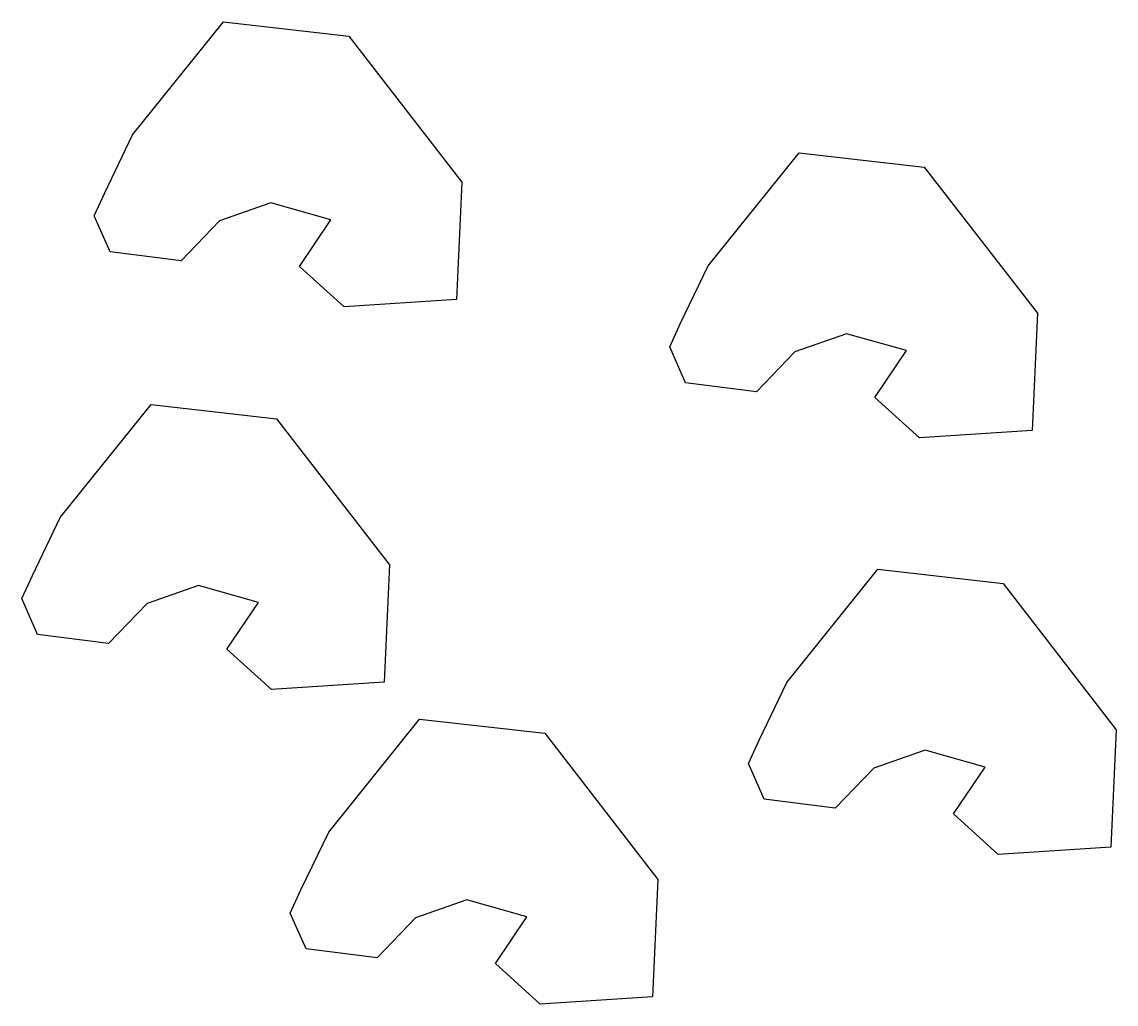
# Model space of a CAD drawing. Header units: millimetres. Extents: x -1532 to 2043, y -643 to 2566.
import ezdxf

# ---------------------------------------------------------------- set-up
doc = ezdxf.new("R2010")
doc.units = ezdxf.units.MM
doc.layers.add('Слой2', color=202, linetype='Continuous')

# ---------------------------------------------------------------- blocks, each defined once
blk = doc.blocks.new('byb')
at = {"layer": 'Слой2', "color": 0}
blk.add_lwpolyline([(-529.7, -80.9), (-232.4, 288.5), (176.5, 242.1), (545.9, -235.6), (528.7, -618.7), (161, -642.8), (15, -510.5), (118.1, -357.6), (-77.8, -302.6), (-246.2, -361), (-371.6, -491.6), (-603.6, -462.4), (-655.1, -345.5), (-620.8, -269.9)], close=True, dxfattribs=at)

msp = doc.modelspace()

# ---------------------------------------------------------------- block references
at = {"layer": 'Слой2', "color": 192}
msp.add_blockref('byb', (-640.5, 2277.2), dxfattribs=at)
at = {"layer": 'Слой2', "color": 82}
msp.add_blockref('byb', (1240, 1849.3), dxfattribs=at)
at = {"layer": 'Слой2', "color": 4}
msp.add_blockref('byb', (-877, 1027.2), dxfattribs=at)
at = {"layer": 'Слой2', "color": 6}
msp.add_blockref('byb', (1497.3, 489), dxfattribs=at)
at = {"layer": 'Слой2', "color": 2}
msp.add_blockref('byb', (0, 0), dxfattribs=at)

doc.saveas('drawing.dxf')
